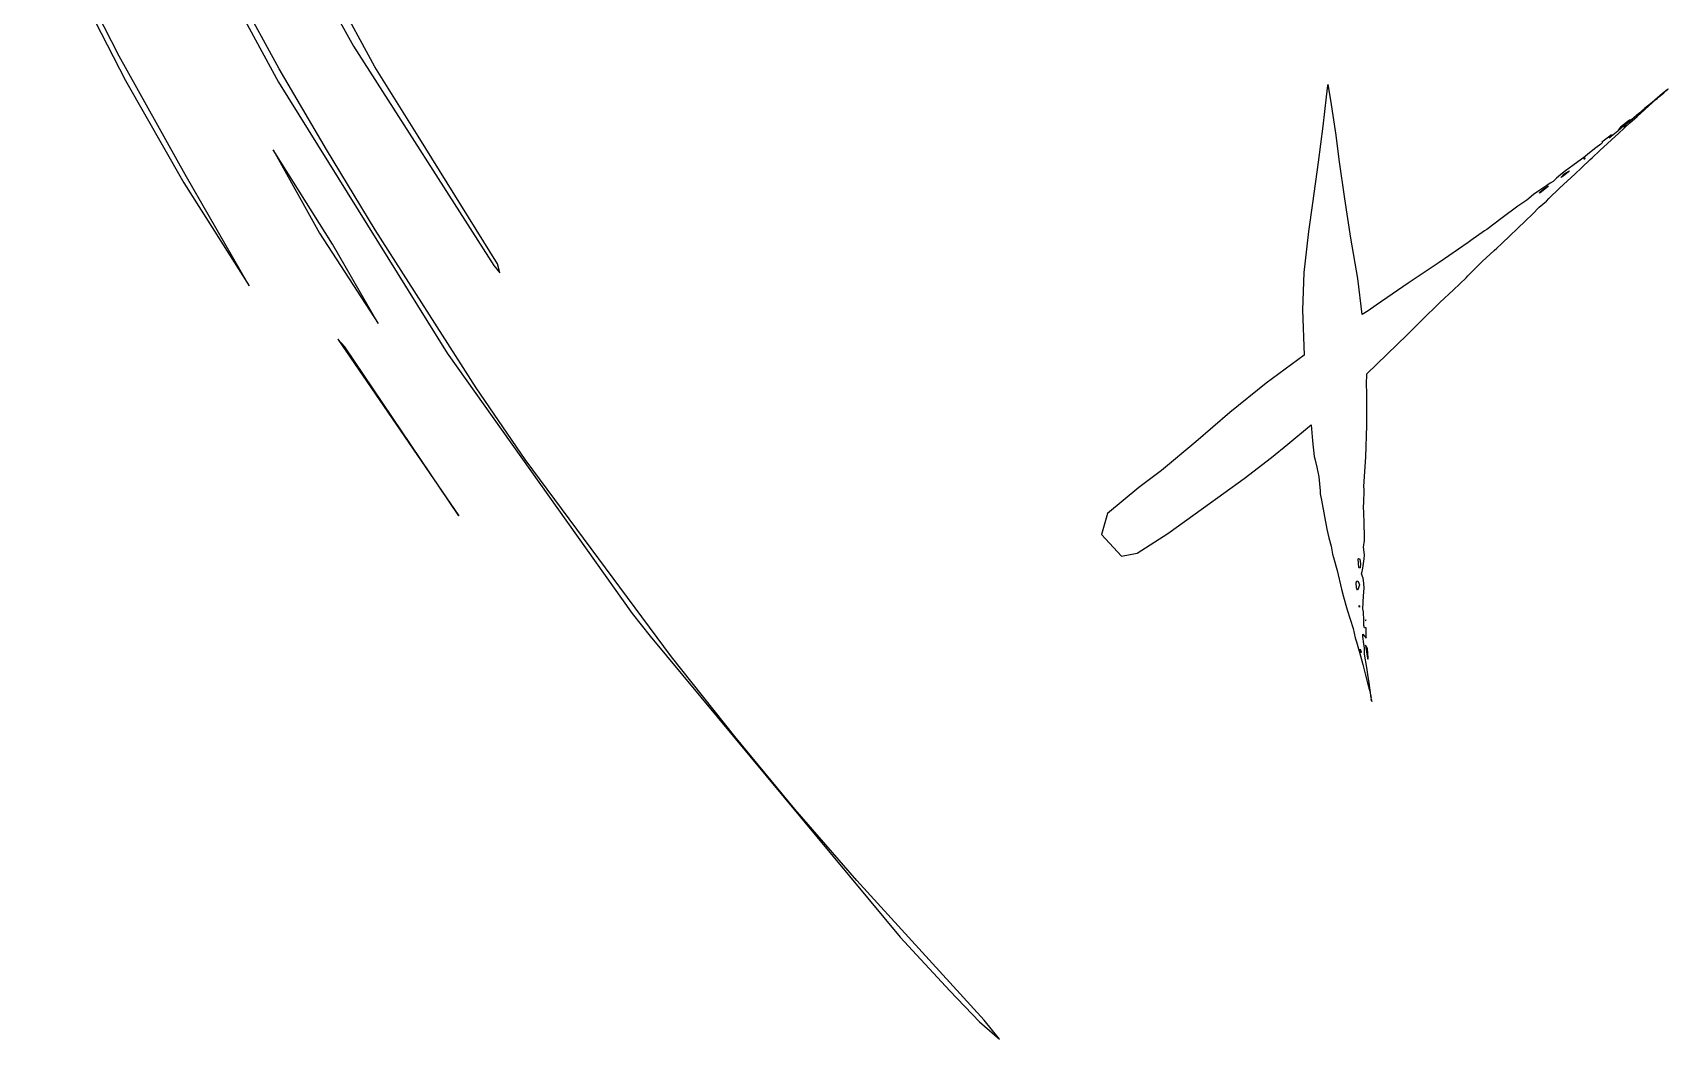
# Model space of a CAD drawing. Extents: x 0 to 153, y 0 to 357.
# Drawn here: x 10.3 to 33.89, y 231.57 to 246.08 of the extents above; entities that cross this region are included whole.
import ezdxf

# ---------------------------------------------------------------- set-up
doc = ezdxf.new("R2010")
doc.units = 0

msp = doc.modelspace()

# ---------------------------------------------------------------- linework, layer by layer
at = {"layer": 'Layer 1'}
for p, q in [((15.233171, 245.583316), (12.659871, 250.365596)), ((11.660628, 249.38414), (13.845358, 245.36378)), ((13.4657, 248.523), (14.92913, 245.88036)), ((10.301265, 247.988833), (11.639203, 245.38548)), ((13.855378, 245.5576), (12.558618, 247.93679)), ((11.5462, 245.738), (10.882287, 247.05094)), ((14.92913, 245.88036), (16.95309, 242.7207)), ((12.499637, 244.03471), (11.5462, 245.738)), ((11.5462, 245.738), (11.5462, 245.738)), ((15.858349, 244.586412), (15.233171, 245.583316)), ((11.639203, 245.38548), (12.479285, 243.91155)), ((13.845358, 245.36378), (16.280793, 241.457447)), ((14.540726, 244.39284), (13.855378, 245.5576)), ((28.983848, 245.332023), (28.974284, 245.315419)), ((29.024141, 245.104992), (28.983848, 245.332023)), ((28.956645, 245.151984), (28.907397, 244.729215)), ((28.974284, 245.315419), (28.956645, 245.151984)), ((29.100253, 244.59951), (29.024141, 245.104992)), ((33.55198, 244.971393), (33.712564, 245.112916)), ((33.80896, 245.19905), (33.655649, 245.071181)), ((33.712564, 245.112916), (33.727827, 245.126618)), ((33.727827, 245.126618), (33.749941, 245.147375)), ((33.749941, 245.147375), (33.825441, 245.211956)), ((33.848507, 245.231952), (33.80896, 245.19905)), ((33.825441, 245.211956), (33.848507, 245.231952)), ((33.875831, 245.254822), (33.8548, 245.237)), ((33.8548, 245.237), (33.873793, 245.252991)), ((33.873793, 245.252991), (33.888379, 245.265372)), ((33.888379, 245.265372), (33.875831, 245.254822)), ((33.8884, 245.265), (33.890164, 245.266459)), ((33.890164, 245.266459), (33.8884, 245.265)), ((33.8884, 245.265), (33.8884, 245.265)), ((33.463402, 244.910035), (33.294896, 244.767053)), ((33.336057, 244.777941), (33.439441, 244.870894)), ((33.439441, 244.870894), (33.55198, 244.971393)), ((33.549147, 244.981926), (33.463402, 244.910035)), ((33.655649, 245.071181), (33.549147, 244.981926)), ((28.907397, 244.729215), (28.841662, 244.211504)), ((33.16092, 244.658974), (33.064185, 244.579808)), ((33.124, 244.582844), (33.170062, 244.625479)), ((33.216884, 244.70622), (33.16092, 244.658974)), ((33.1679, 244.674), (33.284175, 244.772109)), ((33.202977, 244.713345), (33.1679, 244.674)), ((33.1679, 244.674), (33.1679, 244.674)), ((33.170062, 244.625479), (33.336057, 244.777941)), ((33.330778, 244.814558), (33.202977, 244.713345)), ((33.251075, 244.732594), (33.216884, 244.70622)), ((33.285736, 244.739602), (33.250054, 244.709331)), ((33.250054, 244.709331), (33.28065, 244.73755)), ((33.294896, 244.767053), (33.251075, 244.732594)), ((33.28065, 244.73755), (33.292453, 244.746234)), ((33.284175, 244.772109), (33.332681, 244.812097)), ((33.292453, 244.746234), (33.285736, 244.739602)), ((33.34299, 244.822257), (33.330778, 244.814558)), ((33.332681, 244.812097), (33.34299, 244.822257)), ((14.6258, 243.029), (13.769776, 244.38754)), ((13.769776, 244.38754), (14.438504, 243.18487)), ((15.239711, 243.23559), (14.540726, 244.39284)), ((17.003289, 242.743052), (15.858349, 244.586412)), ((29.144416, 244.247475), (29.100253, 244.59951)), ((32.846702, 244.417617), (32.729142, 244.32646)), ((32.91542, 244.470938), (32.846702, 244.417617)), ((32.902244, 244.378572), (33.011529, 244.481752)), ((32.939435, 244.493233), (32.91542, 244.470938)), ((33.00795, 244.555898), (32.932924, 244.497862)), ((32.932924, 244.497862), (32.939435, 244.493233)), ((33.072598, 244.605433), (33.00795, 244.555898)), ((33.011529, 244.481752), (33.124, 244.582844)), ((33.035763, 244.557405), (33.072598, 244.605433)), ((33.064185, 244.579808), (33.035763, 244.557405)), ((28.841662, 244.211504), (28.757207, 243.619329)), ((29.224665, 243.681959), (29.144416, 244.247475)), ((32.515728, 244.163959), (32.409565, 244.086348)), ((32.692103, 244.294154), (32.515728, 244.163959)), ((32.638159, 244.12902), (32.765012, 244.248259)), ((32.689457, 244.270583), (32.669919, 244.252659)), ((32.669919, 244.252659), (32.6894, 244.27)), ((32.6894, 244.27), (32.689457, 244.270583)), ((32.729142, 244.32646), (32.692103, 244.294154)), ((32.765012, 244.248259), (32.792621, 244.274189)), ((32.792621, 244.274189), (32.902244, 244.378572)), ((12.479285, 243.91155), (13.420716, 242.42765)), ((13.420716, 242.42765), (12.499637, 244.03471)), ((32.229733, 243.932768), (32.188896, 243.908215)), ((32.276063, 243.979659), (32.229733, 243.932768)), ((32.341324, 244.034199), (32.276063, 243.979659)), ((32.321161, 243.835594), (32.545426, 244.042581)), ((32.409565, 244.086348), (32.341324, 244.034199)), ((32.380399, 244.012654), (32.346614, 243.991081)), ((32.346614, 243.991081), (32.3501, 244.001)), ((32.3501, 244.001), (32.350139, 244.001563)), ((32.350139, 244.001563), (32.387993, 244.040143)), ((32.44647, 244.065091), (32.380399, 244.012654)), ((32.387993, 244.040143), (32.463155, 244.087274)), ((32.457053, 244.074026), (32.44647, 244.065091)), ((32.467495, 244.087392), (32.457053, 244.074026)), ((32.463155, 244.087274), (32.467495, 244.087392)), ((32.545426, 244.042581), (32.638159, 244.12902)), ((29.313193, 243.113423), (29.224665, 243.681959)), ((31.947531, 243.743764), (31.851011, 243.664598)), ((32.00708, 243.786738), (31.947531, 243.743764)), ((32.139225, 243.875841), (32.00708, 243.786738)), ((32.033885, 243.765662), (32.0371, 243.776)), ((32.040872, 243.767799), (32.033885, 243.765662)), ((32.037076, 243.776415), (32.096907, 243.82665)), ((32.0371, 243.776), (32.037076, 243.776415)), ((32.157147, 243.85914), (32.040872, 243.767799)), ((32.096907, 243.82665), (32.153552, 243.867008)), ((32.13203, 243.650758), (32.167914, 243.686338)), ((32.188896, 243.908215), (32.139225, 243.875841)), ((32.153552, 243.867008), (32.162845, 243.86667)), ((32.162845, 243.86667), (32.157147, 243.85914)), ((32.167914, 243.686338), (32.321161, 243.835594)), ((28.757207, 243.619329), (28.701784, 243.21116)), ((31.718325, 243.574902), (31.495753, 243.409238)), ((31.749256, 243.596475), (31.718325, 243.574902)), ((31.851011, 243.664598), (31.749256, 243.596475)), ((31.829753, 243.365711), (31.930286, 243.462885)), ((31.930286, 243.462885), (32.029733, 243.560077)), ((32.029733, 243.560077), (32.13203, 243.650758)), ((16.699341, 240.95731), (15.239711, 243.23559)), ((28.701784, 243.21116), (28.670308, 242.958402)), ((31.241367, 243.221569), (31.044235, 243.082352)), ((31.272911, 243.241175), (31.241367, 243.221569)), ((31.495753, 243.409238), (31.272911, 243.241175)), ((31.489554, 243.039945), (31.829753, 243.365711)), ((14.438504, 243.18487), (15.282997, 241.88542)), ((15.282997, 241.88542), (14.6258, 243.029)), ((14.6258, 243.029), (14.6258, 243.029)), ((29.412978, 242.535576), (29.313193, 243.113423)), ((31.004009, 243.051235), (30.583287, 242.765254)), ((31.044235, 243.082352), (31.004009, 243.051235)), ((31.378709, 242.937665), (31.416086, 242.969158)), ((31.416086, 242.969158), (31.489554, 243.039945)), ((17.039108, 242.616859), (17.003289, 242.743052)), ((28.670308, 242.958402), (28.633882, 242.618999)), ((30.583287, 242.765254), (30.139572, 242.464755)), ((31.097731, 242.67151), (31.204369, 242.779793)), ((31.204369, 242.779793), (31.378709, 242.937665)), ((16.95309, 242.7207), (17.039108, 242.616859)), ((28.633882, 242.618999), (28.623231, 242.345094)), ((29.475863, 242.013815), (29.412978, 242.535576)), ((30.790363, 242.368212), (30.975218, 242.543249)), ((30.975218, 242.543249), (31.000996, 242.571062)), ((31.000996, 242.571062), (31.097731, 242.67151)), ((28.623231, 242.345094), (28.614482, 242.081041)), ((30.139572, 242.464755), (29.675435, 242.147656)), ((30.594927, 242.185614), (30.790363, 242.368212)), ((28.614482, 242.081041), (28.640328, 241.426709)), ((29.559843, 242.067677), (29.475863, 242.013815)), ((29.675435, 242.147656), (29.559843, 242.067677)), ((30.32867, 241.929585), (30.594927, 242.185614)), ((30.1854, 241.783854), (30.32867, 241.929585)), ((14.7029, 241.66), (16.44493, 239.11199)), ((14.80146, 241.54716), (14.7029, 241.66)), ((14.7029, 241.66), (14.7029, 241.66)), ((29.540413, 241.161594), (30.123125, 241.719699)), ((30.123125, 241.719699), (30.1854, 241.783854)), ((16.44493, 239.11199), (14.80146, 241.54716)), ((16.280793, 241.457447), (18.949218, 237.70641)), ((28.640328, 241.426709), (28.092891, 241.024475)), ((29.537833, 241.007219), (29.540413, 241.161594)), ((17.405652, 239.92412), (16.699341, 240.95731)), ((28.092891, 241.024475), (27.568381, 240.601382)), ((29.541158, 240.888251), (29.537833, 241.007219)), ((29.54238, 240.413585), (29.541158, 240.888251)), ((27.568381, 240.601382), (27.076093, 240.180185)), ((28.404121, 240.146182), (28.716913, 240.405417)), ((28.716913, 240.405417), (28.737874, 240.423868)), ((28.737874, 240.423868), (28.759323, 240.191955)), ((29.527185, 239.962253), (29.54238, 240.413585)), ((27.076093, 240.180185), (26.578719, 239.763908)), ((28.166287, 239.955699), (28.404121, 240.146182)), ((28.759323, 240.191955), (28.785169, 239.969891)), ((19.514612, 237.0792), (17.405652, 239.92412)), ((27.774467, 239.652979), (28.166287, 239.955699)), ((28.785169, 239.969891), (28.793782, 239.936075)), ((28.793782, 239.936075), (28.8213, 239.812)), ((29.500865, 239.534156), (29.527185, 239.962253)), ((26.578719, 239.763908), (26.25229, 239.519732)), ((28.8213, 239.812), (28.849996, 239.676816)), ((28.8213, 239.812), (28.8213, 239.812)), ((28.849996, 239.676816), (28.870144, 239.471254)), ((26.25229, 239.519732), (25.8024, 239.147854)), ((27.189108, 239.226321), (27.774467, 239.652979)), ((28.870144, 239.471254), (28.871025, 239.429076)), ((28.871025, 239.429076), (28.886761, 239.338533)), ((29.499101, 239.28903), (29.503577, 239.490045)), ((29.503577, 239.490045), (29.500865, 239.534156)), ((26.672534, 238.856582), (27.189108, 239.226321)), ((28.886761, 239.338533), (28.965589, 238.920187)), ((29.493674, 239.259148), (29.499101, 239.28903)), ((29.504732, 239.024012), (29.493674, 239.259148)), ((25.8024, 239.147854), (25.714552, 238.845171)), ((29.50975, 238.790739), (29.504732, 239.024012)), ((25.714552, 238.845171), (26.00618, 238.53158)), ((26.231328, 238.575489), (26.672534, 238.856582)), ((28.965589, 238.920187), (28.996046, 238.797962)), ((28.996046, 238.797962), (29.029348, 238.675859)), ((29.493945, 238.659309), (29.507512, 238.75952)), ((29.507512, 238.75952), (29.50975, 238.790739)), ((26.00618, 238.53158), (26.231328, 238.575489)), ((29.029348, 238.675859), (29.046987, 238.55789)), ((29.046987, 238.55789), (29.060621, 238.513203)), ((29.060621, 238.513203), (29.115773, 238.324142)), ((29.417794, 238.493072), (29.424, 238.498)), ((29.42485, 238.367305), (29.417794, 238.493072)), ((29.424, 238.498), (29.424029, 238.497771)), ((29.424029, 238.497771), (29.440649, 238.487171)), ((29.440649, 238.487171), (29.451373, 238.419624)), ((29.48689, 238.359964), (29.506292, 238.490548)), ((29.508937, 238.551839), (29.493945, 238.659309)), ((29.506292, 238.490548), (29.508937, 238.551839)), ((29.115773, 238.324142), (29.17758, 238.056274)), ((29.431496, 238.358486), (29.42485, 238.367305)), ((29.446556, 238.361912), (29.431496, 238.358486)), ((29.451373, 238.419624), (29.446556, 238.361912)), ((29.463894, 238.274254), (29.476783, 238.311902)), ((29.48906, 238.214761), (29.463894, 238.274254)), ((29.476783, 238.311902), (29.48689, 238.359964)), ((29.17758, 238.056274), (29.206273, 237.944362)), ((29.390509, 238.145016), (29.3996, 238.177)), ((29.394376, 238.073049), (29.390509, 238.145016)), ((29.39614, 238.061024), (29.394376, 238.073049)), ((29.407877, 238.045098), (29.39614, 238.061024)), ((29.3996, 238.177), (29.399608, 238.177141)), ((29.399608, 238.177141), (29.41616, 238.166493)), ((29.414862, 238.046845), (29.407877, 238.045098)), ((29.437045, 238.117649), (29.414862, 238.046845)), ((29.41616, 238.166493), (29.437045, 238.117649)), ((29.500456, 238.141039), (29.48906, 238.214761)), ((29.495844, 237.958078), (29.501949, 238.068226)), ((29.501949, 238.068226), (29.500456, 238.141039)), ((29.206273, 237.944362), (29.249484, 237.789933)), ((29.249484, 237.789933), (29.259052, 237.75627)), ((29.431756, 237.799095), (29.430063, 237.820109)), ((29.430063, 237.820109), (29.434674, 237.817377)), ((29.436777, 237.796569), (29.431756, 237.799095)), ((29.434674, 237.817377), (29.436777, 237.796569)), ((29.486813, 237.774055), (29.495844, 237.958078)), ((18.949218, 237.70641), (19.208016, 237.378829)), ((29.259052, 237.75627), (29.301515, 237.621057)), ((29.301515, 237.621057), (29.343371, 237.486654)), ((29.496107, 237.730827), (29.486813, 237.774055)), ((29.499025, 237.604073), (29.496107, 237.730827)), ((29.500436, 237.52993), (29.499025, 237.604073)), ((29.526544, 237.614871), (29.5239, 237.604)), ((29.5239, 237.604), (29.527428, 237.597523)), ((29.5239, 237.604), (29.5239, 237.604)), ((29.52865, 237.605815), (29.526544, 237.614871)), ((29.527428, 237.597523), (29.52865, 237.605815)), ((19.208016, 237.378829), (22.812836, 233.039039)), ((29.343371, 237.486654), (29.375262, 237.352745)), ((29.375262, 237.352745), (29.392018, 237.296645)), ((29.486246, 237.375642), (29.485092, 237.406625)), ((29.485092, 237.406625), (29.534952, 237.348321)), ((29.497303, 237.267323), (29.486246, 237.375642)), ((29.509933, 237.500579), (29.500436, 237.52993)), ((29.533676, 237.498477), (29.509933, 237.500579)), ((29.535087, 237.417598), (29.533676, 237.498477)), ((29.534952, 237.348321), (29.535087, 237.417598)), ((20.425314, 235.93355), (19.514612, 237.0792)), ((29.392018, 237.296645), (29.450833, 237.095037)), ((29.4536, 237.148494), (29.447292, 237.189453)), ((29.447292, 237.189453), (29.458756, 237.152141)), ((29.450833, 237.095037), (29.483799, 236.971015)), ((29.457331, 237.139881), (29.4536, 237.148494)), ((29.458756, 237.152141), (29.4573, 237.14)), ((29.4573, 237.14), (29.457331, 237.139881)), ((29.507545, 237.203258), (29.497303, 237.267323)), ((29.507139, 237.166473), (29.507545, 237.203258)), ((29.508429, 237.118716), (29.507139, 237.166473)), ((29.54153, 236.924547), (29.508429, 237.118716)), ((29.522, 237.25), (29.544115, 237.11667)), ((29.554357, 237.20034), (29.522, 237.25)), ((29.522, 237.25), (29.522, 237.25)), ((29.544115, 237.11667), (29.550829, 237.061891)), ((29.56148, 237.060076), (29.554357, 237.20034)), ((29.483799, 236.971015), (29.519142, 236.836327)), ((29.519142, 236.836327), (29.56629, 236.645418)), ((29.556183, 236.826438), (29.54153, 236.924547)), ((29.550829, 237.061891), (29.556733, 237.048612)), ((29.556733, 237.048612), (29.56148, 237.060076)), ((29.574838, 236.704453), (29.556183, 236.826438)), ((29.56629, 236.645418), (29.571652, 236.626983)), ((29.571652, 236.626983), (29.582436, 236.599306)), ((29.599871, 236.529216), (29.574838, 236.704453)), ((29.582436, 236.599306), (29.599804, 236.511272)), ((29.599804, 236.511272), (29.606111, 236.48395)), ((29.606111, 236.48395), (29.599871, 236.529216)), ((29.611545, 236.452505), (29.607204, 236.477011)), ((29.607204, 236.477011), (29.6108, 236.455)), ((29.6108, 236.455), (29.614328, 236.436038)), ((29.614328, 236.436038), (29.611545, 236.452505)), ((21.291453, 234.88412), (20.425314, 235.93355)), ((22.1854, 233.857), (21.291453, 234.88412)), ((24.021203, 231.843422), (22.1854, 233.857)), ((22.1854, 233.857), (22.1854, 233.857)), ((22.812836, 233.039039), (23.527628, 232.268008)), ((23.527628, 232.268008), (23.955606, 231.819306)), ((23.955606, 231.819306), (24.246351, 231.567615)), ((24.246351, 231.567615), (24.021203, 231.843422))]:
    msp.add_line(p, q, dxfattribs=at)

doc.saveas('drawing.dxf')
